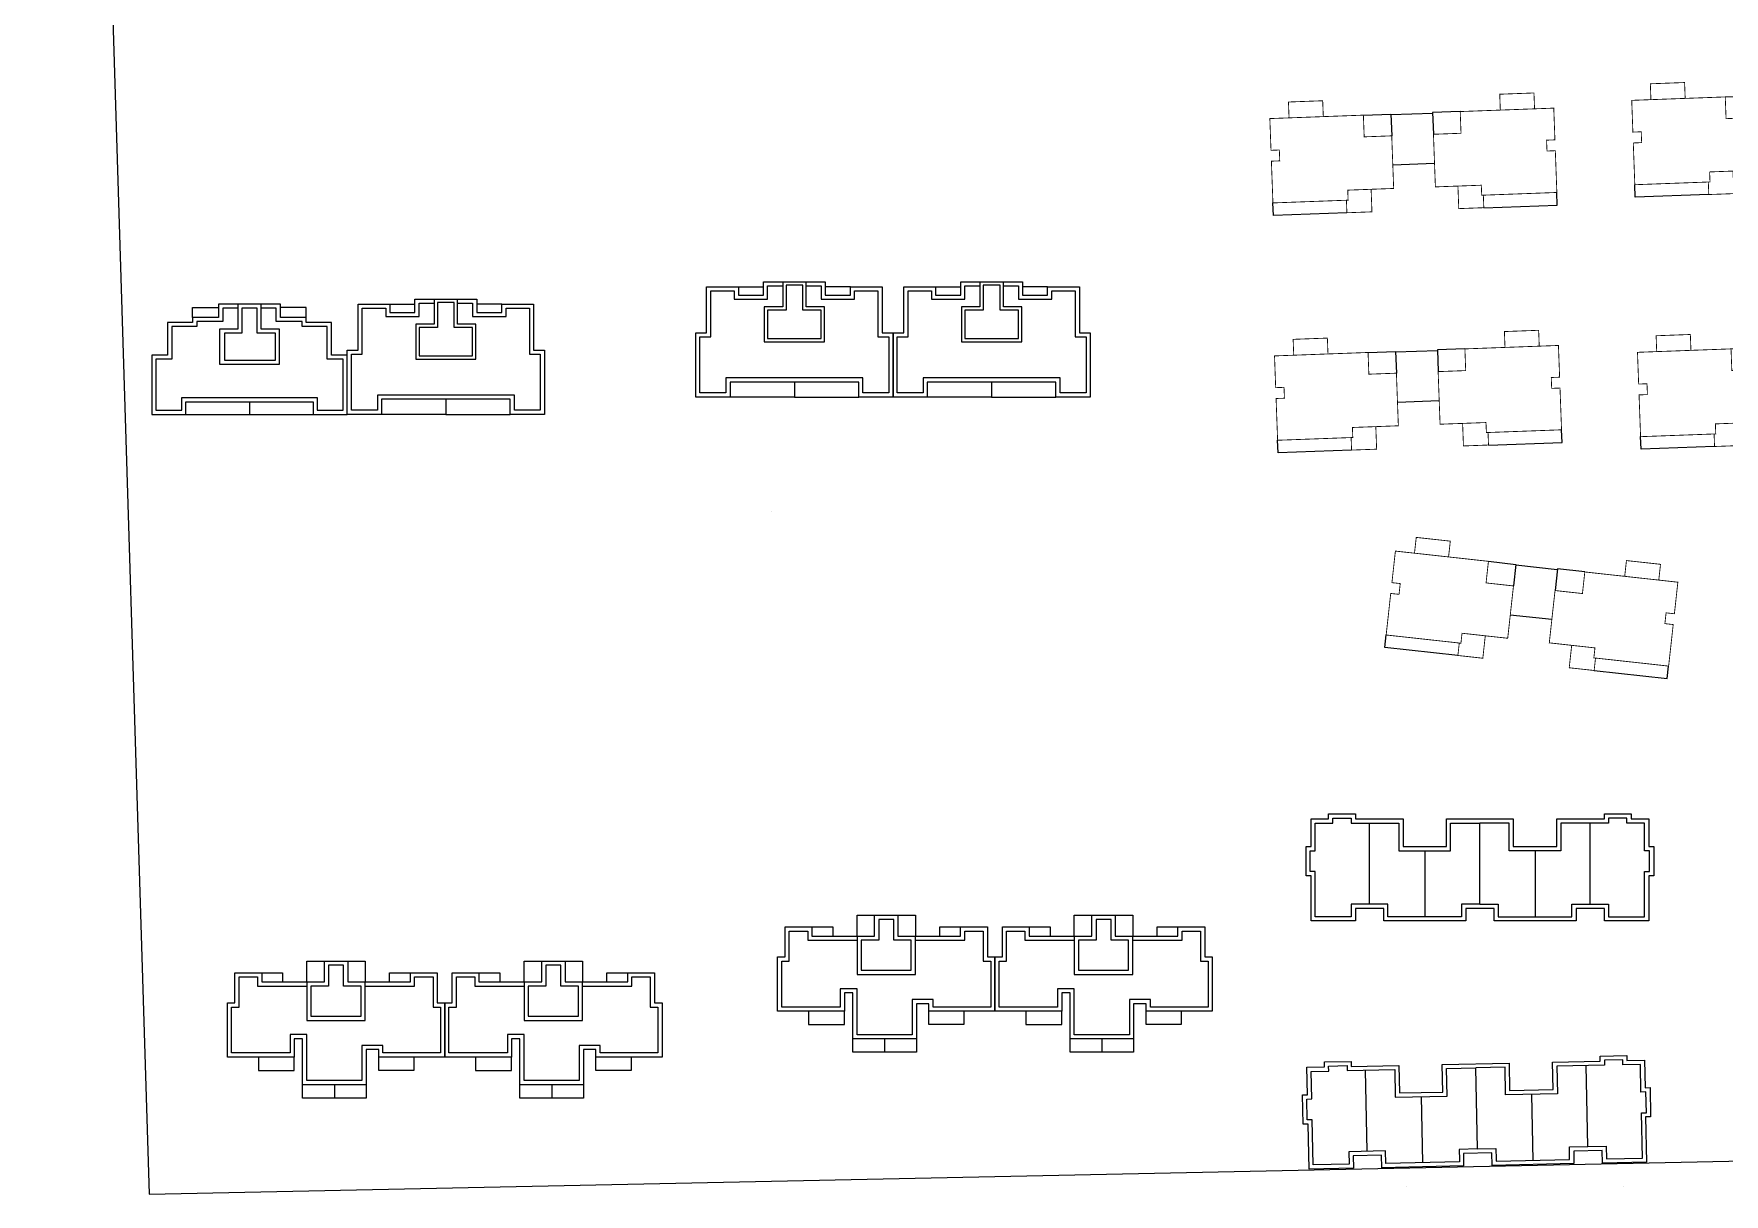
# Model space of a CAD drawing. Extents: x 110900 to 173900, y 7197 to 51694.
# Drawn here: x 114256 to 116279, y 13488 to 14876 of the extents above; entities that cross this region are included whole.
import ezdxf

# ---------------------------------------------------------------- set-up
doc = ezdxf.new("R2010")
doc.units = 0
doc.header["$LTSCALE"] = 1000
doc.header["$MEASUREMENT"] = 0
doc.layers.add('140', color=2, linetype='Continuous', lineweight=5)
doc.layers.add('DingDianTu', color=5, linetype='Continuous', lineweight=0)

# ---------------------------------------------------------------- blocks, each defined once
blk = doc.blocks.new('dafasfd')
at = {"layer": 'DingDianTu', "color": 7}
for points in [[(36368038, 16363912), (36371127, 16365074), (36372042, 16362641)], [(36369878, 16352210), (36361642, 16349110), (36361113, 16350514)]]:
    blk.add_lwpolyline(points, dxfattribs=at)
at = {"layer": 'DingDianTu', "color": 7, "const_width": 100}
blk.add_lwpolyline([(36368038, 16363912), (36368954, 16361479), (36372042, 16362641), (36374261, 16356745), (36369114, 16354807), (36369537, 16353684), (36361113, 16350514), (36359352, 16355194), (36360288, 16355546), (36359830, 16356763), (36358894, 16356410), (36357556, 16359967)], close=True, dxfattribs=at)
for points in [[(36363546, 16362221), (36362876, 16363999), (36359039, 16362555), (36359708, 16360777)], [(36371734, 16355794), (36372686, 16353267), (36369878, 16352210), (36369350, 16353614)]]:
    blk.add_lwpolyline(points, dxfattribs=at)
blk = doc.blocks.new('*E52')
at = {"layer": 'DingDianTu', "color": 7, "xscale": 0.001000002024510444, "yscale": 0.001000000163912773, "zscale": 0.001, "rotation": 339.3761177849276}
blk.add_blockref('dafasfd', (22613, -20413), dxfattribs=at)
blk = doc.blocks.new('*E51')
at = {"layer": 'DingDianTu', "color": 251, "xscale": 0.001000002024510444, "yscale": 0.001000000163912773, "zscale": 0.001, "rotation": 339.3761177849276}
blk.add_blockref('dafasfd', (22613, -20413), dxfattribs=at)
blk = doc.blocks.new('*E48')
at = {"layer": 'DingDianTu', "color": 7, "xscale": 0.001000002024510444, "yscale": 0.001000000163912773, "zscale": 0.001, "rotation": 339.3761177849276}
blk.add_blockref('dafasfd', (22613, -20413), dxfattribs=at)
blk = doc.blocks.new('*E46')
at = {"layer": 'DingDianTu', "color": 7, "xscale": 0.001000002024510444, "yscale": 0.001000000163912773, "zscale": 0.001, "rotation": 339.3761177849276}
blk.add_blockref('dafasfd', (22612.58, -20413.34), dxfattribs=at)
blk = doc.blocks.new('*E45')
at = {"layer": 'DingDianTu', "color": 7, "xscale": 0.001000002024510444, "yscale": 0.001000000163912773, "zscale": 0.001, "rotation": 339.3761177849276}
blk.add_blockref('dafasfd', (22612.58, -20413.34), dxfattribs=at)
blk = doc.blocks.new('*E36')
at = {"layer": 'DingDianTu', "color": 7, "xscale": 0.001000002024510444, "yscale": 0.001000000163912773, "zscale": 0.001, "rotation": 339.3761177849276}
blk.add_blockref('dafasfd', (22612.58, -20413.34), dxfattribs=at)
blk = doc.blocks.new('*E35')
at = {"layer": 'DingDianTu', "color": 7, "xscale": 0.001000002024510444, "yscale": 0.001000000163912773, "zscale": 0.001, "rotation": 339.3761177849276}
blk.add_blockref('dafasfd', (22612.58, -20413.34), dxfattribs=at)
blk = doc.blocks.new('*E34')
at = {"layer": 'DingDianTu', "color": 7, "xscale": 0.001000002024510444, "yscale": 0.001000000163912773, "zscale": 0.001, "rotation": 339.3761177849276}
blk.add_blockref('dafasfd', (22612.58, -20413.34), dxfattribs=at)
blk = doc.blocks.new('*E32')
at = {"layer": 'DingDianTu', "color": 7, "xscale": 0.001000002024510444, "yscale": 0.001000000163912773, "zscale": 0.001, "rotation": 339.3761177849276}
blk.add_blockref('dafasfd', (22612.58, -20413.34), dxfattribs=at)
blk = doc.blocks.new('*E31')
at = {"layer": 'DingDianTu', "color": 7, "xscale": 0.001000002024510444, "yscale": 0.001000000163912773, "zscale": 0.001, "rotation": 339.3761177849276}
blk.add_blockref('dafasfd', (22612.58, -20413.34), dxfattribs=at)
blk = doc.blocks.new('*E30')
at = {"layer": 'DingDianTu', "color": 7, "xscale": 0.001000002024510444, "yscale": 0.001000000163912773, "zscale": 0.001, "rotation": 339.3761177849276}
blk.add_blockref('dafasfd', (22612.58, -20413.34), dxfattribs=at)

msp = doc.modelspace()

# ---------------------------------------------------------------- linework, layer by layer
at = {"layer": '140', "color": 7}
for p, q in [((114256.3, 17960), (114394.5, 13487.7)), ((115930.1, 14781), (115880.1, 14779.2)), ((115932.3, 14721.1), (115882.3, 14719.2)), ((115061.4, 14518.6), (115061.4, 14573.6)), ((115061.4, 14573.6), (115099.4, 14573.6)), ((115066.4, 14513.6), (115066.4, 14568.6)), ((115066.4, 14568.6), (115094.4, 14568.6)), ((115094.4, 14568.6), (115094.4, 14558.6)), ((115097.4, 14573.6), (115099.4, 14573.6)), ((115099.4, 14573.6), (115099.4, 14563.6)), ((115099.4, 14573.6), (115129.4, 14573.6)), ((115099.4, 14563.6), (115129.4, 14563.6)), ((115129.4, 14563.6), (115129.4, 14579.6)), ((115129.4, 14579.6), (115203.4, 14579.6)), ((115134.4, 14558.6), (115134.4, 14574.6)), ((115134.4, 14574.6), (115152.4, 14574.6)), ((115152.4, 14579.6), (115152.4, 14549.6)), ((115156.4, 14575.6), (115156.4, 14545.6)), ((115176.4, 14575.6), (115156.4, 14575.6)), ((115176.4, 14545.6), (115176.4, 14575.6)), ((115180.4, 14549.6), (115180.4, 14579.6)), ((115180.4, 14574.6), (115198.4, 14574.6)), ((115198.4, 14574.6), (115198.4, 14558.6)), ((115203.4, 14579.6), (115203.4, 14563.6)), ((115233.4, 14573.6), (115203.4, 14573.6)), ((115203.4, 14563.6), (115233.4, 14563.6)), ((115233.4, 14563.6), (115233.4, 14573.6)), ((115233.4, 14573.6), (115271.4, 14573.6)), ((115238.4, 14558.6), (115238.4, 14568.6)), ((115238.4, 14568.6), (115266.4, 14568.6)), ((115266.4, 14568.6), (115266.4, 14513.6)), ((115271.4, 14573.6), (115271.4, 14518.6)), ((115297.4, 14518.6), (115297.4, 14573.6)), ((115297.4, 14573.6), (115335.4, 14573.6)), ((115302.4, 14513.6), (115302.4, 14568.6)), ((115302.4, 14568.6), (115330.4, 14568.6)), ((115330.4, 14568.6), (115330.4, 14558.6)), ((115333.4, 14573.6), (115335.4, 14573.6)), ((115335.4, 14573.6), (115335.4, 14563.6)), ((115335.4, 14573.6), (115365.4, 14573.6)), ((115335.4, 14563.6), (115365.4, 14563.6)), ((115365.4, 14563.6), (115365.4, 14579.6)), ((115365.4, 14579.6), (115439.4, 14579.6)), ((115370.4, 14558.6), (115370.4, 14574.6)), ((115370.4, 14574.6), (115388.4, 14574.6)), ((115388.4, 14579.6), (115388.4, 14549.6)), ((115392.4, 14575.6), (115392.4, 14545.6)), ((115412.4, 14575.6), (115392.4, 14575.6)), ((115412.4, 14545.6), (115412.4, 14575.6)), ((115416.4, 14549.6), (115416.4, 14579.6)), ((115416.4, 14574.6), (115434.4, 14574.6)), ((115434.4, 14574.6), (115434.4, 14558.6)), ((115439.4, 14579.6), (115439.4, 14563.6)), ((115469.4, 14573.6), (115439.4, 14573.6)), ((115439.4, 14563.6), (115469.4, 14563.6)), ((115469.4, 14563.6), (115469.4, 14573.6)), ((115469.4, 14573.6), (115507.4, 14573.6)), ((115474.4, 14558.6), (115474.4, 14568.6)), ((115474.4, 14568.6), (115502.4, 14568.6)), ((115502.4, 14568.6), (115502.4, 14513.6)), ((115507.4, 14573.6), (115507.4, 14518.6)), ((114446.4, 14536.9), (114446.4, 14548.9)), ((114446.4, 14548.9), (114477.4, 14548.9)), ((114477.4, 14552.9), (114477.4, 14536.9)), ((114551.4, 14552.9), (114477.4, 14552.9)), ((114500.4, 14547.9), (114482.4, 14547.9)), ((114482.4, 14547.9), (114482.4, 14531.9)), ((114500.4, 14552.9), (114500.4, 14523.9)), ((114505.4, 14547.9), (114505.4, 14517.9)), ((114523.4, 14547.9), (114505.4, 14547.9)), ((114523.4, 14517.9), (114523.4, 14547.9)), ((114528.4, 14522.9), (114528.4, 14552.9)), ((114546.4, 14547.9), (114528.4, 14547.9)), ((114546.4, 14531.9), (114546.4, 14547.9)), ((114551.4, 14536.9), (114551.4, 14552.9)), ((114582.4, 14548.9), (114551.4, 14548.9)), ((114582.4, 14536.9), (114582.4, 14548.9)), ((114644.4, 14497.9), (114644.4, 14552.9)), ((114644.4, 14552.9), (114682.4, 14552.9)), ((114649.4, 14492.9), (114649.4, 14547.9)), ((114649.4, 14547.9), (114677.4, 14547.9)), ((114677.4, 14547.9), (114677.4, 14537.9)), ((114680.4, 14552.9), (114682.4, 14552.9)), ((114682.4, 14552.9), (114682.4, 14542.9)), ((114682.4, 14552.9), (114712.4, 14552.9)), ((114682.4, 14542.9), (114712.4, 14542.9)), ((114712.4, 14542.9), (114712.4, 14558.9)), ((114712.4, 14558.9), (114786.4, 14558.9)), ((114717.4, 14537.9), (114717.4, 14553.9)), ((114717.4, 14553.9), (114735.4, 14553.9)), ((114735.4, 14558.9), (114735.4, 14528.9)), ((114739.4, 14554.9), (114739.4, 14524.9)), ((114759.4, 14554.9), (114739.4, 14554.9)), ((114759.4, 14524.9), (114759.4, 14554.9)), ((114763.4, 14528.9), (114763.4, 14558.9)), ((114763.4, 14553.9), (114781.4, 14553.9)), ((114781.4, 14553.9), (114781.4, 14537.9)), ((114786.4, 14558.9), (114786.4, 14542.9)), ((114816.4, 14552.9), (114786.4, 14552.9)), ((114786.4, 14542.9), (114816.4, 14542.9)), ((114816.4, 14542.9), (114816.4, 14552.9)), ((114816.4, 14552.9), (114854.4, 14552.9)), ((114821.4, 14537.9), (114821.4, 14547.9)), ((114821.4, 14547.9), (114849.4, 14547.9)), ((114849.4, 14547.9), (114849.4, 14492.9)), ((114854.4, 14552.9), (114854.4, 14497.9)), ((115094.4, 14558.6), (115134.4, 14558.6)), ((115152.4, 14549.6), (115130.4, 14549.6)), ((115130.4, 14549.6), (115130.4, 14507.6)), ((115156.4, 14545.6), (115134.4, 14545.6)), ((115134.4, 14545.6), (115134.4, 14511.6)), ((115198.4, 14545.6), (115176.4, 14545.6)), ((115202.4, 14549.6), (115180.4, 14549.6)), ((115198.4, 14558.6), (115238.4, 14558.6)), ((115198.4, 14511.6), (115198.4, 14545.6)), ((115202.4, 14507.6), (115202.4, 14549.6)), ((115330.4, 14558.6), (115370.4, 14558.6)), ((115388.4, 14549.6), (115366.4, 14549.6)), ((115366.4, 14549.6), (115366.4, 14507.6)), ((115392.4, 14545.6), (115370.4, 14545.6)), ((115370.4, 14545.6), (115370.4, 14511.6)), ((115434.4, 14545.6), (115412.4, 14545.6)), ((115438.4, 14549.6), (115416.4, 14549.6)), ((115434.4, 14558.6), (115474.4, 14558.6)), ((115434.4, 14511.6), (115434.4, 14545.6)), ((115438.4, 14507.6), (115438.4, 14549.6)), ((114446.4, 14530.9), (114416.4, 14530.9)), ((114416.4, 14530.9), (114416.4, 14491.9)), ((114451.4, 14525.9), (114421.4, 14525.9)), ((114421.4, 14525.9), (114421.4, 14486.9)), ((114477.4, 14536.9), (114446.4, 14536.9)), ((114446.4, 14536.9), (114446.4, 14530.9)), ((114482.4, 14531.9), (114451.4, 14531.9)), ((114451.4, 14531.9), (114451.4, 14525.9)), ((114479.4, 14522.9), (114478.4, 14522.9)), ((114478.4, 14522.9), (114478.4, 14481.9)), ((114500.4, 14522.9), (114479.4, 14522.9)), ((114500.4, 14523.9), (114500.4, 14522.9)), ((114529.4, 14522.9), (114528.4, 14522.9)), ((114550.4, 14522.9), (114529.4, 14522.9)), ((114577.4, 14531.9), (114546.4, 14531.9)), ((114550.4, 14521.9), (114550.4, 14522.9)), ((114582.4, 14536.9), (114551.4, 14536.9)), ((114577.4, 14525.9), (114577.4, 14531.9)), ((114607.4, 14525.9), (114577.4, 14525.9)), ((114582.4, 14530.9), (114582.4, 14536.9)), ((114612.4, 14530.9), (114582.4, 14530.9)), ((114607.4, 14486.9), (114607.4, 14525.9)), ((114612.4, 14491.9), (114612.4, 14530.9)), ((114677.4, 14537.9), (114717.4, 14537.9)), ((114735.4, 14528.9), (114713.4, 14528.9)), ((114713.4, 14528.9), (114713.4, 14486.9)), ((114739.4, 14524.9), (114717.4, 14524.9)), ((114717.4, 14524.9), (114717.4, 14490.9)), ((114781.4, 14524.9), (114759.4, 14524.9)), ((114785.4, 14528.9), (114763.4, 14528.9)), ((114781.4, 14537.9), (114821.4, 14537.9)), ((114781.4, 14490.9), (114781.4, 14524.9)), ((114785.4, 14486.9), (114785.4, 14528.9)), ((114505.4, 14517.9), (114484.4, 14517.9)), ((114484.4, 14517.9), (114484.4, 14485.9)), ((114545.4, 14517.9), (114523.4, 14517.9)), ((114545.4, 14485.9), (114545.4, 14517.9)), ((114550.4, 14480.9), (114550.4, 14521.9)), ((115048.4, 14441.6), (115048.4, 14518.6)), ((115048.4, 14518.6), (115061.4, 14518.6)), ((115053.4, 14446.6), (115053.4, 14513.6)), ((115053.4, 14513.6), (115066.4, 14513.6)), ((115130.4, 14508.6), (115130.4, 14507.6)), ((115130.4, 14507.6), (115202.4, 14507.6)), ((115134.4, 14511.6), (115198.4, 14511.6)), ((115201.4, 14507.6), (115202.4, 14507.6)), ((115266.4, 14513.6), (115279.4, 14513.6)), ((115271.4, 14518.6), (115284.4, 14518.6)), ((115279.4, 14513.6), (115279.4, 14446.6)), ((115284.4, 14441.6), (115284.4, 14518.6)), ((115284.4, 14518.6), (115297.4, 14518.6)), ((115284.4, 14518.6), (115284.4, 14441.6)), ((115289.4, 14446.6), (115289.4, 14513.6)), ((115289.4, 14513.6), (115302.4, 14513.6)), ((115366.4, 14508.6), (115366.4, 14507.6)), ((115366.4, 14507.6), (115438.4, 14507.6)), ((115370.4, 14511.6), (115434.4, 14511.6)), ((115437.4, 14507.6), (115438.4, 14507.6)), ((115502.4, 14513.6), (115515.4, 14513.6)), ((115507.4, 14518.6), (115520.4, 14518.6)), ((115515.4, 14513.6), (115515.4, 14446.6)), ((115520.4, 14518.6), (115520.4, 14441.6)), ((114416.4, 14491.9), (114397.4, 14491.9)), ((114397.4, 14491.9), (114397.4, 14420.9)), ((114421.4, 14486.9), (114402.4, 14486.9)), ((114402.4, 14486.9), (114402.4, 14425.9)), ((114478.4, 14481.9), (114478.4, 14480.9)), ((114484.4, 14485.9), (114545.4, 14485.9)), ((114626.4, 14486.9), (114607.4, 14486.9)), ((114631.4, 14491.9), (114612.4, 14491.9)), ((114626.4, 14425.9), (114626.4, 14486.9)), ((114631.4, 14420.9), (114631.4, 14497.9)), ((114631.4, 14497.9), (114644.4, 14497.9)), ((114631.4, 14420.9), (114631.4, 14491.9)), ((114636.4, 14425.9), (114636.4, 14492.9)), ((114636.4, 14492.9), (114649.4, 14492.9)), ((114713.4, 14487.9), (114713.4, 14486.9)), ((114713.4, 14486.9), (114785.4, 14486.9)), ((114717.4, 14490.9), (114781.4, 14490.9)), ((114784.4, 14486.9), (114785.4, 14486.9)), ((114849.4, 14492.9), (114862.4, 14492.9)), ((114854.4, 14497.9), (114867.4, 14497.9)), ((114862.4, 14492.9), (114862.4, 14425.9)), ((114867.4, 14497.9), (114867.4, 14420.9)), ((115935.8, 14497), (115885.8, 14495.2)), ((114478.4, 14480.9), (114549.4, 14480.9)), ((114549.4, 14480.9), (114550.4, 14480.9)), ((115166.4, 14464.6), (115084.4, 14464.6)), ((115084.4, 14464.6), (115084.4, 14446.6)), ((115248.4, 14464.6), (115166.4, 14464.6)), ((115248.4, 14446.6), (115248.4, 14464.6)), ((115402.4, 14464.6), (115320.4, 14464.6)), ((115320.4, 14464.6), (115320.4, 14446.6)), ((115484.4, 14464.6), (115402.4, 14464.6)), ((115484.4, 14446.6), (115484.4, 14464.6)), ((114749.4, 14443.9), (114667.4, 14443.9)), ((114667.4, 14443.9), (114667.4, 14425.9)), ((114831.4, 14443.9), (114749.4, 14443.9)), ((114831.4, 14425.9), (114831.4, 14443.9)), ((115089.4, 14441.6), (115048.4, 14441.6)), ((115084.4, 14446.6), (115053.4, 14446.6)), ((115166.4, 14459.6), (115089.4, 14459.6)), ((115089.4, 14459.6), (115089.4, 14441.6)), ((115166.4, 14441.6), (115089.4, 14441.6)), ((115243.4, 14459.6), (115166.4, 14459.6)), ((115166.4, 14459.6), (115166.4, 14441.6)), ((115166.4, 14441.6), (115243.4, 14441.6)), ((115243.4, 14441.6), (115243.4, 14459.6)), ((115284.4, 14441.6), (115243.4, 14441.6)), ((115279.4, 14446.6), (115248.4, 14446.6)), ((115325.4, 14441.6), (115284.4, 14441.6)), ((115320.4, 14446.6), (115289.4, 14446.6)), ((115402.4, 14459.6), (115325.4, 14459.6)), ((115325.4, 14459.6), (115325.4, 14441.6)), ((115402.4, 14441.6), (115325.4, 14441.6)), ((115479.4, 14459.6), (115402.4, 14459.6)), ((115402.4, 14459.6), (115402.4, 14441.6)), ((115402.4, 14441.6), (115479.4, 14441.6)), ((115479.4, 14441.6), (115479.4, 14459.6)), ((115520.4, 14441.6), (115479.4, 14441.6)), ((115515.4, 14446.6), (115484.4, 14446.6)), ((114397.4, 14420.9), (114438.4, 14420.9)), ((114402.4, 14425.9), (114433.4, 14425.9)), ((114433.4, 14425.9), (114433.4, 14440.9)), ((114433.4, 14440.9), (114595.4, 14440.9)), ((114438.4, 14420.9), (114438.4, 14435.9)), ((114438.4, 14435.9), (114590.4, 14435.9)), ((114438.4, 14420.9), (114590.4, 14420.9)), ((114514.4, 14435.9), (114514.4, 14420.9)), ((114590.4, 14435.9), (114590.4, 14420.9)), ((114590.4, 14420.9), (114631.4, 14420.9)), ((114595.4, 14440.9), (114595.4, 14425.9)), ((114595.4, 14425.9), (114626.4, 14425.9)), ((114672.4, 14420.9), (114631.4, 14420.9)), ((114667.4, 14425.9), (114636.4, 14425.9)), ((114749.4, 14438.9), (114672.4, 14438.9)), ((114672.4, 14438.9), (114672.4, 14420.9)), ((114749.4, 14420.9), (114672.4, 14420.9)), ((114826.4, 14438.9), (114749.4, 14438.9)), ((114749.4, 14438.9), (114749.4, 14420.9)), ((114749.4, 14420.9), (114826.4, 14420.9)), ((114826.4, 14420.9), (114826.4, 14438.9)), ((114867.4, 14420.9), (114826.4, 14420.9)), ((114862.4, 14425.9), (114831.4, 14425.9)), ((115938, 14437), (115888, 14435.2)), ((116079.2, 14235), (116029.5, 14240.4)), ((116072.6, 14175.3), (116022.9, 14180.8)), ((115784.6, 13903.7), (115784.6, 13936.7)), ((115784.6, 13936.7), (115805.6, 13936.7)), ((115805.6, 13936.7), (115805.6, 13942.7)), ((115805.6, 13942.7), (115837.6, 13942.7)), ((115810.6, 13931.7), (115810.6, 13937.7)), ((115810.6, 13937.7), (115832.6, 13937.7)), ((115832.6, 13937.7), (115832.6, 13931.7)), ((115837.6, 13942.7), (115837.6, 13936.7)), ((115837.6, 13936.7), (115894.6, 13936.7)), ((115894.6, 13936.7), (115894.6, 13903.7)), ((115946.6, 13903.7), (115946.6, 13936.7)), ((115946.6, 13936.7), (116026.6, 13936.7)), ((116026.6, 13936.7), (116026.6, 13903.7)), ((116078.6, 13903.7), (116078.6, 13936.7)), ((116078.6, 13936.7), (116135.6, 13936.7)), ((116135.6, 13936.7), (116135.6, 13942.7)), ((116135.6, 13942.7), (116167.6, 13942.7)), ((116162.6, 13937.7), (116140.6, 13937.7)), ((116140.6, 13937.7), (116140.6, 13931.7)), ((116162.6, 13931.7), (116162.6, 13937.7)), ((116167.6, 13942.7), (116167.6, 13936.7)), ((116167.6, 13936.7), (116188.6, 13936.7)), ((116188.6, 13936.7), (116188.6, 13903.7)), ((115789.6, 13898.7), (115789.6, 13931.7)), ((115789.6, 13931.7), (115810.6, 13931.7)), ((115832.6, 13931.7), (115889.6, 13931.7)), ((115854.6, 13834.7), (115854.6, 13931.7)), ((115889.6, 13931.7), (115889.6, 13898.7)), ((115951.6, 13898.7), (115951.6, 13931.7)), ((115951.6, 13931.7), (115986.6, 13931.7)), ((115986.6, 13834.7), (115986.6, 13931.7)), ((115986.6, 13834.7), (115986.6, 13931.7)), ((115986.6, 13834.7), (115986.6, 13931.7)), ((115986.6, 13834.7), (115986.6, 13931.7)), ((116021.6, 13931.7), (115986.6, 13931.7)), ((116021.6, 13898.7), (116021.6, 13931.7)), ((116140.6, 13931.7), (116083.6, 13931.7)), ((116083.6, 13931.7), (116083.6, 13898.7)), ((116118.6, 13834.7), (116118.6, 13931.7)), ((116183.6, 13931.7), (116162.6, 13931.7)), ((116183.6, 13898.7), (116183.6, 13931.7)), ((115778.6, 13868.7), (115778.6, 13903.7)), ((115778.6, 13903.7), (115784.6, 13903.7)), ((115783.6, 13873.7), (115783.6, 13898.7)), ((115783.6, 13898.7), (115789.6, 13898.7)), ((115889.6, 13898.7), (115951.6, 13898.7)), ((115894.6, 13903.7), (115946.6, 13903.7)), ((115920.6, 13898.7), (115920.6, 13819.7)), ((115920.6, 13898.7), (115920.6, 13819.7)), ((116083.6, 13898.7), (116021.6, 13898.7)), ((116026.6, 13903.7), (116078.6, 13903.7)), ((116052.6, 13898.7), (116052.6, 13819.7)), ((116052.6, 13898.7), (116052.6, 13819.7)), ((116189.6, 13898.7), (116183.6, 13898.7)), ((116188.6, 13903.7), (116194.6, 13903.7)), ((116189.6, 13873.7), (116189.6, 13898.7)), ((116194.6, 13903.7), (116194.6, 13868.7)), ((115784.6, 13868.7), (115778.6, 13868.7)), ((115789.6, 13873.7), (115783.6, 13873.7)), ((115784.6, 13814.7), (115784.6, 13868.7)), ((115789.6, 13819.7), (115789.6, 13873.7)), ((116183.6, 13819.7), (116183.6, 13873.7)), ((116183.6, 13873.7), (116189.6, 13873.7)), ((116194.6, 13868.7), (116188.6, 13868.7)), ((116188.6, 13868.7), (116188.6, 13814.7)), ((115876.6, 13834.7), (115832.6, 13834.7)), ((115832.6, 13834.7), (115832.6, 13819.7)), ((115876.6, 13819.7), (115876.6, 13834.7)), ((115986.6, 13834.7), (115964.6, 13834.7)), ((115964.6, 13834.7), (115964.6, 13822.2)), ((115986.6, 13834.7), (116008.6, 13834.7)), ((116008.6, 13834.7), (116008.6, 13822.2)), ((116096.6, 13819.7), (116096.6, 13834.7)), ((116096.6, 13834.7), (116140.6, 13834.7)), ((116140.6, 13834.7), (116140.6, 13819.7)), ((115241.3, 13796.6), (115241.3, 13821.6)), ((115241.3, 13821.6), (115262.3, 13821.6)), ((115262.3, 13796.6), (115262.3, 13821.6)), ((115262.3, 13821.6), (115290.3, 13821.6)), ((115285.3, 13816.6), (115267.3, 13816.6)), ((115267.3, 13816.6), (115267.3, 13791.6)), ((115285.3, 13791.6), (115285.3, 13816.6)), ((115290.3, 13821.6), (115290.3, 13796.6)), ((115290.3, 13821.6), (115311.3, 13821.6)), ((115311.3, 13821.6), (115311.3, 13796.6)), ((115501.3, 13796.6), (115501.3, 13821.6)), ((115501.3, 13821.6), (115522.3, 13821.6)), ((115522.3, 13796.6), (115522.3, 13821.6)), ((115522.3, 13821.6), (115550.3, 13821.6)), ((115545.3, 13816.6), (115527.3, 13816.6)), ((115527.3, 13816.6), (115527.3, 13791.6)), ((115545.3, 13791.6), (115545.3, 13816.6)), ((115550.3, 13821.6), (115550.3, 13796.6)), ((115550.3, 13821.6), (115571.3, 13821.6)), ((115571.3, 13821.6), (115571.3, 13796.6)), ((115837.6, 13814.7), (115784.6, 13814.7)), ((115832.6, 13819.7), (115789.6, 13819.7)), ((115871.6, 13829.7), (115837.6, 13829.7)), ((115837.6, 13829.7), (115837.6, 13814.7)), ((115871.6, 13814.7), (115871.6, 13829.7)), ((115920.6, 13814.7), (115871.6, 13814.7)), ((115964.6, 13819.7), (115876.6, 13819.7)), ((115969.6, 13814.7), (115920.6, 13814.7)), ((115964.6, 13822.2), (115964.6, 13819.7)), ((116003.6, 13829.7), (115969.6, 13829.7)), ((115969.6, 13829.7), (115969.6, 13814.7)), ((116003.6, 13814.7), (116003.6, 13829.7)), ((116101.6, 13814.7), (116003.6, 13814.7)), ((116008.6, 13822.2), (116008.6, 13819.7)), ((116008.6, 13819.7), (116096.6, 13819.7)), ((116135.6, 13829.7), (116101.6, 13829.7)), ((116101.6, 13829.7), (116101.6, 13814.7)), ((116135.6, 13814.7), (116135.6, 13829.7)), ((116188.6, 13814.7), (116135.6, 13814.7)), ((116140.6, 13819.7), (116183.6, 13819.7)), ((115155.3, 13807.6), (115187.3, 13807.6)), ((115155.3, 13771.6), (115155.3, 13807.6)), ((115160.3, 13766.6), (115160.3, 13802.6)), ((115160.3, 13802.6), (115182.3, 13802.6)), ((115182.3, 13802.6), (115182.3, 13791.6)), ((115187.3, 13807.6), (115187.3, 13796.6)), ((115187.3, 13807.6), (115212.3, 13807.6)), ((115187.3, 13796.6), (115262.3, 13796.6)), ((115212.3, 13807.6), (115212.3, 13796.6)), ((115241.3, 13796.6), (115241.3, 13750.6)), ((115290.3, 13796.6), (115365.3, 13796.6)), ((115311.3, 13750.6), (115311.3, 13796.6)), ((115340.3, 13796.6), (115340.3, 13807.6)), ((115340.3, 13807.6), (115365.3, 13807.6)), ((115365.3, 13796.6), (115365.3, 13807.6)), ((115365.3, 13807.6), (115397.3, 13807.6)), ((115370.3, 13791.6), (115370.3, 13802.6)), ((115370.3, 13802.6), (115392.3, 13802.6)), ((115392.3, 13802.6), (115392.3, 13766.6)), ((115397.3, 13807.6), (115397.3, 13771.6)), ((115415.3, 13807.6), (115447.3, 13807.6)), ((115415.3, 13771.6), (115415.3, 13807.6)), ((115420.3, 13766.6), (115420.3, 13802.6)), ((115420.3, 13802.6), (115442.3, 13802.6)), ((115442.3, 13802.6), (115442.3, 13791.6)), ((115447.3, 13807.6), (115447.3, 13796.6)), ((115447.3, 13807.6), (115472.3, 13807.6)), ((115447.3, 13796.6), (115522.3, 13796.6)), ((115472.3, 13807.6), (115472.3, 13796.6)), ((115501.3, 13796.6), (115501.3, 13750.6)), ((115550.3, 13796.6), (115625.3, 13796.6)), ((115571.3, 13750.6), (115571.3, 13796.6)), ((115600.3, 13796.6), (115600.3, 13807.6)), ((115600.3, 13807.6), (115625.3, 13807.6)), ((115625.3, 13796.6), (115625.3, 13807.6)), ((115625.3, 13807.6), (115657.3, 13807.6)), ((115630.3, 13791.6), (115630.3, 13802.6)), ((115630.3, 13802.6), (115652.3, 13802.6)), ((115652.3, 13802.6), (115652.3, 13766.6)), ((115657.3, 13807.6), (115657.3, 13771.6)), ((115182.3, 13791.6), (115241.3, 13791.6)), ((115246.3, 13791.6), (115246.3, 13755.6)), ((115267.3, 13791.6), (115246.3, 13791.6)), ((115306.3, 13791.6), (115285.3, 13791.6)), ((115306.3, 13755.6), (115306.3, 13791.6)), ((115311.3, 13791.6), (115370.3, 13791.6)), ((115442.3, 13791.6), (115501.3, 13791.6)), ((115506.3, 13791.6), (115506.3, 13755.6)), ((115527.3, 13791.6), (115506.3, 13791.6)), ((115566.3, 13791.6), (115545.3, 13791.6)), ((115566.3, 13755.6), (115566.3, 13791.6)), ((115571.3, 13791.6), (115630.3, 13791.6)), ((114583, 13741.7), (114583, 13766.7)), ((114583, 13766.7), (114604, 13766.7)), ((114604, 13741.7), (114604, 13766.7)), ((114604, 13766.7), (114632, 13766.7)), ((114627, 13761.7), (114609, 13761.7)), ((114609, 13761.7), (114609, 13736.7)), ((114627, 13736.7), (114627, 13761.7)), ((114632, 13766.7), (114632, 13741.7)), ((114632, 13766.7), (114653, 13766.7)), ((114653, 13766.7), (114653, 13741.7)), ((114843, 13741.7), (114843, 13766.7)), ((114843, 13766.7), (114864, 13766.7)), ((114864, 13741.7), (114864, 13766.7)), ((114864, 13766.7), (114892, 13766.7)), ((114887, 13761.7), (114869, 13761.7)), ((114869, 13761.7), (114869, 13736.7)), ((114887, 13736.7), (114887, 13761.7)), ((114892, 13766.7), (114892, 13741.7)), ((114892, 13766.7), (114913, 13766.7)), ((114913, 13766.7), (114913, 13741.7)), ((115146.3, 13706.6), (115146.3, 13771.6)), ((115146.3, 13771.6), (115155.3, 13771.6)), ((115151.3, 13711.6), (115151.3, 13766.6)), ((115151.3, 13766.6), (115160.3, 13766.6)), ((115246.3, 13755.6), (115306.3, 13755.6)), ((115392.3, 13766.6), (115401.3, 13766.6)), ((115397.3, 13771.6), (115406.3, 13771.6)), ((115401.3, 13766.6), (115401.3, 13711.6)), ((115406.3, 13706.6), (115406.3, 13771.6)), ((115406.3, 13771.6), (115415.3, 13771.6)), ((115406.3, 13771.6), (115406.3, 13706.6)), ((115411.3, 13711.6), (115411.3, 13766.6)), ((115411.3, 13766.6), (115420.3, 13766.6)), ((115506.3, 13755.6), (115566.3, 13755.6)), ((115652.3, 13766.6), (115661.3, 13766.6)), ((115657.3, 13771.6), (115666.3, 13771.6)), ((115661.3, 13766.6), (115661.3, 13711.6)), ((115666.3, 13771.6), (115666.3, 13706.6)), ((114497, 13752.7), (114529, 13752.7)), ((114497, 13716.7), (114497, 13752.7)), ((114502, 13711.7), (114502, 13747.7)), ((114502, 13747.7), (114524, 13747.7)), ((114524, 13747.7), (114524, 13736.7)), ((114524, 13736.7), (114583, 13736.7)), ((114529, 13752.7), (114529, 13741.7)), ((114529, 13752.7), (114554, 13752.7)), ((114529, 13741.7), (114604, 13741.7)), ((114554, 13752.7), (114554, 13741.7)), ((114583, 13741.7), (114583, 13695.7)), ((114588, 13736.7), (114588, 13700.7)), ((114609, 13736.7), (114588, 13736.7)), ((114648, 13736.7), (114627, 13736.7)), ((114632, 13741.7), (114707, 13741.7)), ((114648, 13700.7), (114648, 13736.7)), ((114653, 13695.7), (114653, 13741.7)), ((114653, 13736.7), (114712, 13736.7)), ((114682, 13741.7), (114682, 13752.7)), ((114682, 13752.7), (114707, 13752.7)), ((114707, 13741.7), (114707, 13752.7)), ((114707, 13752.7), (114739, 13752.7)), ((114712, 13736.7), (114712, 13747.7)), ((114712, 13747.7), (114734, 13747.7)), ((114734, 13747.7), (114734, 13711.7)), ((114739, 13752.7), (114739, 13716.7)), ((114757, 13752.7), (114789, 13752.7)), ((114757, 13716.7), (114757, 13752.7)), ((114762, 13711.7), (114762, 13747.7)), ((114762, 13747.7), (114784, 13747.7)), ((114784, 13747.7), (114784, 13736.7)), ((114784, 13736.7), (114843, 13736.7)), ((114789, 13752.7), (114789, 13741.7)), ((114789, 13752.7), (114814, 13752.7)), ((114789, 13741.7), (114864, 13741.7)), ((114814, 13752.7), (114814, 13741.7)), ((114843, 13741.7), (114843, 13695.7)), ((114848, 13736.7), (114848, 13700.7)), ((114869, 13736.7), (114848, 13736.7)), ((114908, 13736.7), (114887, 13736.7)), ((114892, 13741.7), (114967, 13741.7)), ((114908, 13700.7), (114908, 13736.7)), ((114913, 13695.7), (114913, 13741.7)), ((114913, 13736.7), (114972, 13736.7)), ((114942, 13741.7), (114942, 13752.7)), ((114942, 13752.7), (114967, 13752.7)), ((114967, 13741.7), (114967, 13752.7)), ((114967, 13752.7), (114999, 13752.7)), ((114972, 13736.7), (114972, 13747.7)), ((114972, 13747.7), (114994, 13747.7)), ((114994, 13747.7), (114994, 13711.7)), ((114999, 13752.7), (114999, 13716.7)), ((115241.3, 13733.6), (115221.3, 13733.6)), ((115221.3, 13733.6), (115221.3, 13711.6)), ((115241.3, 13750.6), (115311.3, 13750.6)), ((115241.3, 13678.6), (115241.3, 13733.6)), ((115501.3, 13733.6), (115481.3, 13733.6)), ((115481.3, 13733.6), (115481.3, 13711.6)), ((115501.3, 13750.6), (115571.3, 13750.6)), ((115501.3, 13678.6), (115501.3, 13733.6)), ((114488, 13651.7), (114488, 13716.7)), ((114488, 13716.7), (114497, 13716.7)), ((114739, 13716.7), (114748, 13716.7)), ((114748, 13651.7), (114748, 13716.7)), ((114748, 13716.7), (114757, 13716.7)), ((114748, 13716.7), (114748, 13651.7)), ((114999, 13716.7), (115008, 13716.7)), ((115008, 13716.7), (115008, 13651.7)), ((115236.3, 13728.6), (115226.3, 13728.6)), ((115226.3, 13728.6), (115226.3, 13706.6)), ((115236.3, 13673.6), (115236.3, 13728.6)), ((115332.3, 13720.6), (115307.3, 13720.6)), ((115307.3, 13720.6), (115307.3, 13678.6)), ((115327.3, 13715.6), (115312.3, 13715.6)), ((115312.3, 13715.6), (115312.3, 13673.6)), ((115327.3, 13706.6), (115327.3, 13715.6)), ((115332.3, 13711.6), (115332.3, 13720.6)), ((115496.3, 13728.6), (115486.3, 13728.6)), ((115486.3, 13728.6), (115486.3, 13706.6)), ((115496.3, 13673.6), (115496.3, 13728.6)), ((115592.3, 13720.6), (115567.3, 13720.6)), ((115567.3, 13720.6), (115567.3, 13678.6)), ((115587.3, 13715.6), (115572.3, 13715.6)), ((115572.3, 13715.6), (115572.3, 13673.6)), ((115587.3, 13706.6), (115587.3, 13715.6)), ((115592.3, 13711.6), (115592.3, 13720.6)), ((114493, 13656.7), (114493, 13711.7)), ((114493, 13711.7), (114502, 13711.7)), ((114583, 13695.7), (114653, 13695.7)), ((114588, 13700.7), (114648, 13700.7)), ((114734, 13711.7), (114743, 13711.7)), ((114743, 13711.7), (114743, 13656.7)), ((114753, 13656.7), (114753, 13711.7)), ((114753, 13711.7), (114762, 13711.7)), ((114843, 13695.7), (114913, 13695.7)), ((114848, 13700.7), (114908, 13700.7)), ((114994, 13711.7), (115003, 13711.7)), ((115003, 13711.7), (115003, 13656.7)), ((115226.3, 13706.6), (115146.3, 13706.6)), ((115221.3, 13711.6), (115151.3, 13711.6)), ((115183.3, 13706.6), (115183.3, 13690.6)), ((115226.3, 13690.6), (115226.3, 13706.6)), ((115406.3, 13706.6), (115327.3, 13706.6)), ((115327.3, 13690.6), (115327.3, 13706.6)), ((115401.3, 13711.6), (115332.3, 13711.6)), ((115369.3, 13706.6), (115369.3, 13690.6)), ((115486.3, 13706.6), (115406.3, 13706.6)), ((115481.3, 13711.6), (115411.3, 13711.6)), ((115443.3, 13706.6), (115443.3, 13690.6)), ((115486.3, 13690.6), (115486.3, 13706.6)), ((115666.3, 13706.6), (115587.3, 13706.6)), ((115587.3, 13690.6), (115587.3, 13706.6)), ((115661.3, 13711.6), (115592.3, 13711.6)), ((115629.3, 13706.6), (115629.3, 13690.6)), ((114583, 13678.7), (114563, 13678.7)), ((114563, 13678.7), (114563, 13656.7)), ((114578, 13673.7), (114568, 13673.7)), ((114568, 13673.7), (114568, 13651.7)), ((114578, 13618.7), (114578, 13673.7)), ((114583, 13623.7), (114583, 13678.7)), ((114843, 13678.7), (114823, 13678.7)), ((114823, 13678.7), (114823, 13656.7)), ((114838, 13673.7), (114828, 13673.7)), ((114828, 13673.7), (114828, 13651.7)), ((114838, 13618.7), (114838, 13673.7)), ((114843, 13623.7), (114843, 13678.7)), ((115183.3, 13690.6), (115226.3, 13690.6)), ((115312.3, 13673.6), (115236.3, 13673.6)), ((115236.3, 13657.6), (115236.3, 13673.6)), ((115307.3, 13678.6), (115241.3, 13678.6)), ((115274.3, 13673.6), (115274.3, 13657.6)), ((115312.3, 13673.6), (115312.3, 13657.6)), ((115369.3, 13690.6), (115327.3, 13690.6)), ((115443.3, 13690.6), (115486.3, 13690.6)), ((115572.3, 13673.6), (115496.3, 13673.6)), ((115496.3, 13657.6), (115496.3, 13673.6)), ((115567.3, 13678.6), (115501.3, 13678.6)), ((115534.3, 13673.6), (115534.3, 13657.6)), ((115572.3, 13673.6), (115572.3, 13657.6)), ((115629.3, 13690.6), (115587.3, 13690.6)), ((114563, 13656.7), (114493, 13656.7)), ((114674, 13665.7), (114649, 13665.7)), ((114649, 13665.7), (114649, 13623.7)), ((114669, 13660.7), (114654, 13660.7)), ((114654, 13660.7), (114654, 13618.7)), ((114669, 13651.7), (114669, 13660.7)), ((114674, 13656.7), (114674, 13665.7)), ((114743, 13656.7), (114674, 13656.7)), ((114823, 13656.7), (114753, 13656.7)), ((114934, 13665.7), (114909, 13665.7)), ((114909, 13665.7), (114909, 13623.7)), ((114929, 13660.7), (114914, 13660.7)), ((114914, 13660.7), (114914, 13618.7)), ((114929, 13651.7), (114929, 13660.7)), ((114934, 13656.7), (114934, 13665.7)), ((115003, 13656.7), (114934, 13656.7)), ((115312.3, 13657.6), (115236.3, 13657.6)), ((115572.3, 13657.6), (115496.3, 13657.6)), ((116130.4, 13653), (116162.4, 13653.6)), ((116130.5, 13647), (116130.4, 13653)), ((116162.4, 13653.6), (116162.5, 13647.6)), ((114568, 13651.7), (114488, 13651.7)), ((114525, 13651.7), (114525, 13635.7)), ((114525, 13635.7), (114568, 13635.7)), ((114568, 13635.7), (114568, 13651.7)), ((114748, 13651.7), (114669, 13651.7)), ((114669, 13635.7), (114669, 13651.7)), ((114711, 13635.7), (114669, 13635.7)), ((114711, 13651.7), (114711, 13635.7)), ((114828, 13651.7), (114748, 13651.7)), ((114785, 13651.7), (114785, 13635.7)), ((114785, 13635.7), (114828, 13635.7)), ((114828, 13635.7), (114828, 13651.7)), ((115008, 13651.7), (114929, 13651.7)), ((114929, 13635.7), (114929, 13651.7)), ((114971, 13635.7), (114929, 13635.7)), ((114971, 13651.7), (114971, 13635.7)), ((115779.6, 13639.6), (115800.6, 13640)), ((115780.3, 13606.6), (115779.6, 13639.6)), ((115784.7, 13634.7), (115805.7, 13635.1)), ((115785.4, 13601.7), (115784.7, 13634.7)), ((115800.5, 13646), (115832.5, 13646.7)), ((115800.6, 13640), (115800.5, 13646)), ((115805.6, 13641.1), (115827.6, 13641.6)), ((115805.7, 13635.1), (115805.6, 13641.1)), ((115827.6, 13641.6), (115827.7, 13635.6)), ((115827.7, 13635.6), (115884.7, 13636.8)), ((115832.5, 13646.7), (115832.6, 13640.7)), ((115832.6, 13640.7), (115889.6, 13641.9)), ((115851.7, 13539.1), (115849.7, 13636.1)), ((115884.7, 13636.8), (115885.4, 13603.8)), ((115889.6, 13641.9), (115890.3, 13608.9)), ((115941.6, 13643), (116021.6, 13644.7)), ((115942.3, 13610), (115941.6, 13643)), ((115946.7, 13638.1), (115981.7, 13638.8)), ((115947.4, 13605.1), (115946.7, 13638.1)), ((116016.7, 13639.6), (115981.7, 13638.8)), ((115983.7, 13541.9), (115981.7, 13638.8)), ((115983.7, 13541.9), (115981.7, 13638.8)), ((115983.7, 13541.9), (115981.7, 13638.8)), ((115983.7, 13541.9), (115981.7, 13638.8)), ((116017.4, 13606.6), (116016.7, 13639.6)), ((116021.6, 13644.7), (116022.2, 13611.7)), ((116073.5, 13645.8), (116130.5, 13647)), ((116074.2, 13612.8), (116073.5, 13645.8)), ((116135.6, 13642.1), (116078.6, 13640.9)), ((116078.6, 13640.9), (116079.3, 13607.9)), ((116115.7, 13544.6), (116113.6, 13641.6)), ((116157.5, 13648.5), (116135.5, 13648.1)), ((116135.5, 13648.1), (116135.6, 13642.1)), ((116157.6, 13642.5), (116157.5, 13648.5)), ((116178.6, 13643), (116157.6, 13642.5)), ((116162.5, 13647.6), (116183.5, 13648.1)), ((116179.3, 13610), (116178.6, 13643)), ((116183.5, 13648.1), (116184.2, 13615.1)), ((114654, 13618.7), (114578, 13618.7)), ((114578, 13602.7), (114578, 13618.7)), ((114649, 13623.7), (114583, 13623.7)), ((114616, 13618.7), (114616, 13602.7)), ((114654, 13618.7), (114654, 13602.7)), ((114914, 13618.7), (114838, 13618.7)), ((114838, 13602.7), (114838, 13618.7)), ((114909, 13623.7), (114843, 13623.7)), ((114876, 13618.7), (114876, 13602.7)), ((114914, 13618.7), (114914, 13602.7)), ((116022.2, 13611.7), (116074.2, 13612.8)), ((116184.2, 13615.1), (116190.2, 13615.2)), ((116190.2, 13615.2), (116190.9, 13580.2)), ((114654, 13602.7), (114578, 13602.7)), ((114914, 13602.7), (114838, 13602.7)), ((115774.3, 13606.5), (115780.3, 13606.6)), ((115775, 13571.5), (115774.3, 13606.5)), ((115779.4, 13601.6), (115785.4, 13601.7)), ((115779.9, 13576.6), (115779.4, 13601.6)), ((115885.4, 13603.8), (115947.4, 13605.1)), ((115890.3, 13608.9), (115942.3, 13610)), ((115916.4, 13604.5), (115918, 13525.5)), ((115916.4, 13604.5), (115918, 13525.5)), ((116079.3, 13607.9), (116017.4, 13606.6)), ((116048.3, 13607.2), (116050, 13528.2)), ((116048.3, 13607.2), (116050, 13528.2)), ((116185.3, 13610.1), (116179.3, 13610)), ((116185.8, 13585.1), (116185.3, 13610.1)), ((114394.5, 13487.7), (118594.6, 13575.9)), ((115781, 13571.6), (115775, 13571.5)), ((115785.9, 13576.7), (115779.9, 13576.6)), ((115782.2, 13517.6), (115781, 13571.6)), ((115787.1, 13522.7), (115785.9, 13576.7)), ((116179.8, 13585), (116185.8, 13585.1)), ((116181, 13531), (116179.8, 13585)), ((116190.9, 13580.2), (116184.9, 13580.1)), ((116184.9, 13580.1), (116186.1, 13526.1)), ((115873.7, 13539.5), (115829.7, 13538.6)), ((115829.7, 13538.6), (115830.1, 13523.6)), ((115868.8, 13534.4), (115834.8, 13533.7)), ((115834.8, 13533.7), (115835.2, 13518.7)), ((115869.1, 13519.4), (115868.8, 13534.4)), ((115874, 13524.5), (115873.7, 13539.5)), ((115983.7, 13541.9), (115961.7, 13541.4)), ((115961.7, 13541.4), (115962, 13528.9)), ((116000.8, 13537.2), (115966.8, 13536.5)), ((115966.8, 13536.5), (115967.1, 13521.5)), ((115983.7, 13541.9), (116005.7, 13542.3)), ((116001.1, 13522.2), (116000.8, 13537.2)), ((116005.7, 13542.3), (116006, 13529.8)), ((116093.7, 13544.2), (116137.7, 13545.1)), ((116094, 13529.2), (116093.7, 13544.2)), ((116132.8, 13540), (116098.8, 13539.3)), ((116098.8, 13539.3), (116099.1, 13524.3)), ((116133.1, 13525), (116132.8, 13540)), ((116137.7, 13545.1), (116138, 13530.1)), ((116138, 13530.1), (116181, 13531)), ((115835.2, 13518.7), (115782.2, 13517.6)), ((115830.1, 13523.6), (115787.1, 13522.7)), ((115918.1, 13520.5), (115869.1, 13519.4)), ((115962, 13526.4), (115874, 13524.5)), ((115967.1, 13521.5), (115918.1, 13520.5)), ((115962, 13528.9), (115962, 13526.4)), ((116099.1, 13524.3), (116001.1, 13522.2)), ((116006, 13529.8), (116006, 13527.3)), ((116006, 13527.3), (116094, 13529.2)), ((116186.1, 13526.1), (116133.1, 13525))]:
    msp.add_line(p, q, dxfattribs=at)

# ---------------------------------------------------------------- block references
at = {"layer": '140', "color": 7, "yscale": 10.00000000931323, "zscale": 10}
for name, p, xscale, rotation in [('*E34', (-514008.4, 170862.8), 10.00000000930799, 2.102581703969761), ('*E36', (-514441.4, 170841), 10.00000000930799, 2.102581703969761), ('*E32', (-514435.8, 170557), 10.00000000930799, 2.102581703969761), ('*E30', (-514001.5, 170561.3), 10.00000000930799, 2.102581703969761), ('*E46', (-484794.3, 260556), 10.00000000924652, 353.7170183141087)]:
    msp.add_blockref(name, p, dxfattribs=dict(at, xscale=xscale, rotation=rotation))
at = {"layer": '140', "color": 7, "extrusion": (0, 0, -1), "yscale": 10.00000000931323, "zscale": -10}
for name, p, xscale, rotation in [('*E35', (-733111.1, 216643), 10.00000000930799, 357.8974182960303), ('*E31', (-733116.7, 216359), 10.00000000930799, 357.8974182960303), ('*E45', (-756100.3, 123933), 10.00000000924652, 6.28298168589127)]:
    msp.add_blockref(name, p, dxfattribs=dict(at, xscale=xscale, rotation=rotation))
at = {"layer": '140', "color": 7, "xscale": 0.01000000000931323, "yscale": 0.01000000000931323, "zscale": 0.01}
for name, p in [('*E48', (114514.4, 14483.9)), ('*E52', (115274.3, 13676.6)), ('*E51', (115534.3, 13676.6))]:
    msp.add_blockref(name, p, dxfattribs=at)

doc.saveas('drawing.dxf')
